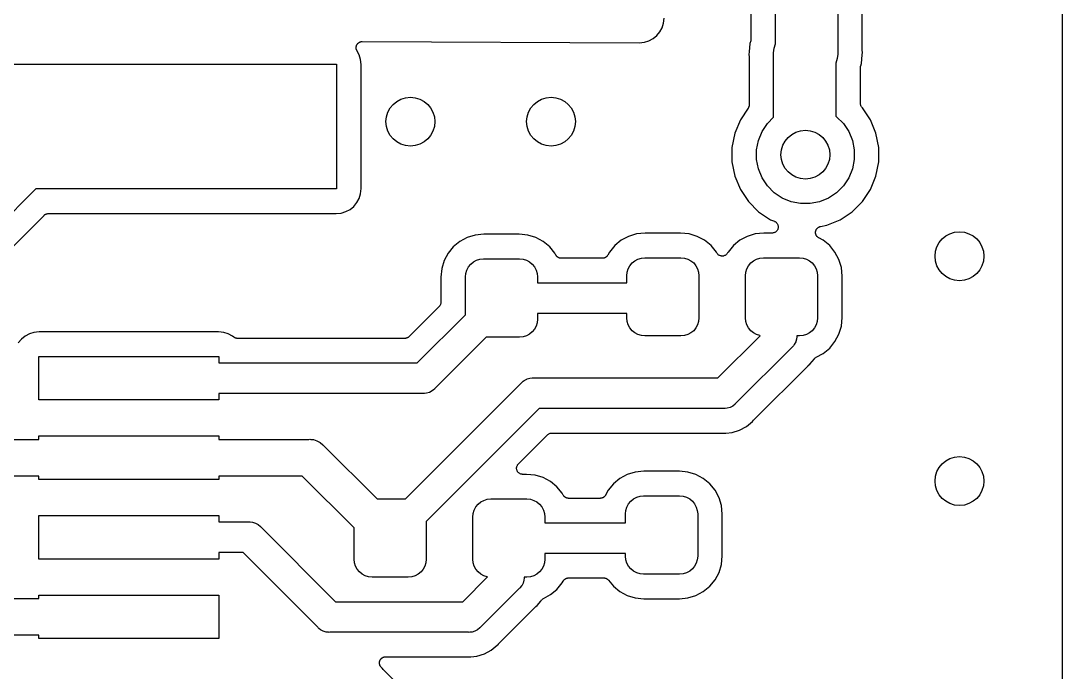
# Model space of a CAD drawing. Extents: x 5.16 to 6.06, y -3.88 to -2.24.
# Drawn here: x 5.72 to 6.0553, y -3.169 to -2.9594 of the extents above; entities that cross this region are included whole.
import ezdxf

# ---------------------------------------------------------------- set-up
doc = ezdxf.new("R2010")
doc.units = 0
doc.header["$MEASUREMENT"] = 0
doc.layers.add('BLACK', color=7, linetype='CONTINUOUS')

msp = doc.modelspace()

# ---------------------------------------------------------------- linework, layer by layer
at = {"layer": 'BLACK', "linetype": 'CONTINUOUS'}
for p, q in [((6.05525, -2.89575), (6.05525, -3.88087)), ((5.96293, -2.96677), (5.96293, -2.93851)), ((5.98301, -2.93851), (5.98301, -2.96912)), ((5.95506, -2.94554), (5.95506, -2.96531)), ((5.99088, -2.96864), (5.99088, -2.94554)), ((5.92648, -2.96164), (5.92694, -2.96017)), ((5.92694, -2.96017), (5.92711, -2.95853)), ((5.92477, -2.96418), (5.92575, -2.96299)), ((5.92575, -2.96299), (5.92648, -2.96164)), ((5.82819, -2.9671), (5.82824, -2.96702)), ((5.82824, -2.96702), (5.82829, -2.96694)), ((5.82829, -2.96694), (5.82835, -2.96686)), ((5.82835, -2.96686), (5.8284, -2.96678)), ((5.8284, -2.96678), (5.82847, -2.96672)), ((5.82847, -2.96672), (5.82853, -2.96664)), ((5.82853, -2.96664), (5.82861, -2.96658)), ((5.82861, -2.96658), (5.82868, -2.96651)), ((5.82868, -2.96651), (5.82876, -2.96646)), ((5.82876, -2.96646), (5.82883, -2.9664)), ((5.82883, -2.9664), (5.82892, -2.96636)), ((5.82892, -2.96636), (5.829, -2.9663)), ((5.829, -2.9663), (5.82909, -2.96627)), ((5.82909, -2.96627), (5.82917, -2.96622)), ((5.82917, -2.96622), (5.82926, -2.96619)), ((5.82926, -2.96619), (5.82935, -2.96616)), ((5.82935, -2.96616), (5.82945, -2.96614)), ((5.82945, -2.96614), (5.82954, -2.96611)), ((5.82954, -2.96611), (5.82964, -2.9661)), ((5.82964, -2.9661), (5.82973, -2.96608)), ((5.82973, -2.96608), (5.82983, -2.96608)), ((5.82983, -2.96608), (5.82992, -2.96608)), ((5.82992, -2.96608), (5.9191, -2.96646)), ((5.9191, -2.96646), (5.92073, -2.96631)), ((5.92073, -2.96631), (5.92221, -2.96587)), ((5.92221, -2.96587), (5.92357, -2.96515)), ((5.92357, -2.96515), (5.92477, -2.96418)), ((5.95472, -2.96669), (5.95446, -2.96942)), ((5.95497, -2.96588), (5.95472, -2.96669)), ((5.95499, -2.9658), (5.95497, -2.96588)), ((5.95501, -2.96572), (5.95499, -2.9658)), ((5.95502, -2.96561), (5.95501, -2.96572)), ((5.95505, -2.9655), (5.95502, -2.96561)), ((5.95506, -2.96534), (5.95505, -2.96542)), ((5.95505, -2.96542), (5.95505, -2.9655)), ((5.95506, -2.96531), (5.95506, -2.96534)), ((5.96248, -2.96824), (5.96293, -2.96677)), ((5.82794, -2.96802), (5.82796, -2.96793)), ((5.82795, -2.96812), (5.82794, -2.96802)), ((5.82795, -2.96821), (5.82795, -2.96812)), ((5.82797, -2.96831), (5.82795, -2.96821)), ((5.82796, -2.96783), (5.82798, -2.96774)), ((5.82796, -2.96793), (5.82796, -2.96783)), ((5.82798, -2.9684), (5.82797, -2.96831)), ((5.82798, -2.96774), (5.82799, -2.96764)), ((5.828, -2.9685), (5.82798, -2.9684)), ((5.82799, -2.96764), (5.82802, -2.96755)), ((5.82802, -2.96859), (5.828, -2.9685)), ((5.82802, -2.96755), (5.82804, -2.96745)), ((5.82806, -2.96868), (5.82802, -2.96859)), ((5.82804, -2.96745), (5.82807, -2.96737)), ((5.82808, -2.96877), (5.82806, -2.96868)), ((5.82807, -2.96737), (5.8281, -2.96727)), ((5.82813, -2.96886), (5.82808, -2.96877)), ((5.8281, -2.96727), (5.82815, -2.96719)), ((5.82816, -2.96895), (5.82813, -2.96886)), ((5.82815, -2.96719), (5.82819, -2.9671)), ((5.82818, -2.96897), (5.82816, -2.96895)), ((5.8289, -2.97033), (5.82818, -2.96897)), ((5.82935, -2.97181), (5.8289, -2.97033)), ((5.95446, -2.96942), (5.95438, -2.9702)), ((5.95438, -2.9702), (5.95446, -2.97099)), ((5.95446, -2.96942), (5.95446, -2.96942)), ((5.96229, -2.9702), (5.96234, -2.96971)), ((5.96234, -2.9707), (5.96229, -2.9702)), ((5.96234, -2.96971), (5.96248, -2.96824)), ((5.96234, -2.96971), (5.96234, -2.96971)), ((5.98301, -2.97011), (5.98286, -2.97158)), ((5.98301, -2.96912), (5.98306, -2.96961)), ((5.98306, -2.96961), (5.98301, -2.97011)), ((5.98301, -2.97011), (5.98301, -2.97011)), ((5.99062, -2.97313), (5.99089, -2.9704)), ((5.99089, -2.96872), (5.99088, -2.96864)), ((5.99089, -2.9688), (5.99089, -2.96872)), ((5.99089, -2.96883), (5.99089, -2.9688)), ((5.99097, -2.96961), (5.99089, -2.96883)), ((5.99089, -2.9704), (5.99097, -2.96961)), ((5.99089, -2.9704), (5.99089, -2.9704)), ((5.71647, -2.97335), (5.82159, -2.97335)), ((5.82159, -2.97335), (5.82159, -3.01351)), ((5.82951, -2.97345), (5.82935, -2.97181)), ((5.82951, -3.01342), (5.82951, -2.97345)), ((5.95446, -2.97099), (5.95446, -2.97102)), ((5.95446, -2.97102), (5.95446, -2.9711)), ((5.95446, -2.9711), (5.95446, -2.97118)), ((5.95446, -2.97118), (5.95446, -2.98648)), ((5.96234, -2.99045), (5.96234, -2.9707)), ((5.98286, -2.97158), (5.98242, -2.97305)), ((5.98242, -2.97305), (5.98242, -2.99012)), ((5.99038, -2.97394), (5.99062, -2.97313)), ((5.99029, -2.97448), (5.9903, -2.9744)), ((5.99029, -2.97451), (5.99029, -2.97448)), ((5.99029, -2.98598), (5.99029, -2.97451)), ((5.9903, -2.97432), (5.99032, -2.97421)), ((5.9903, -2.9744), (5.9903, -2.97432)), ((5.99032, -2.97421), (5.99033, -2.9741)), ((5.99033, -2.9741), (5.99036, -2.97402)), ((5.99036, -2.97402), (5.99038, -2.97394)), ((5.95437, -2.98706), (5.95431, -2.98723)), ((5.95442, -2.98689), (5.95437, -2.98706)), ((5.95443, -2.98686), (5.95442, -2.98687)), ((5.95442, -2.98687), (5.95442, -2.98689)), ((5.95444, -2.98668), (5.95443, -2.98686)), ((5.95446, -2.9865), (5.95444, -2.98668)), ((5.95446, -2.98648), (5.95446, -2.98648)), ((5.95446, -2.98648), (5.95446, -2.98648)), ((5.95446, -2.98648), (5.95446, -2.98648)), ((5.95446, -2.98648), (5.95446, -2.9865)), ((5.99031, -2.98616), (5.99029, -2.98598)), ((5.99033, -2.98634), (5.99031, -2.98616)), ((5.99033, -2.98635), (5.99033, -2.98634)), ((5.99033, -2.98637), (5.99033, -2.98635)), ((5.99038, -2.98654), (5.99033, -2.98637)), ((5.99043, -2.98671), (5.99038, -2.98654)), ((5.99044, -2.98672), (5.99043, -2.98671)), ((5.99044, -2.98673), (5.99044, -2.98672)), ((5.99053, -2.98689), (5.99044, -2.98673)), ((5.99061, -2.98705), (5.99053, -2.98689)), ((5.99062, -2.98706), (5.99061, -2.98705)), ((5.99062, -2.98707), (5.99062, -2.98706)), ((5.99074, -2.98722), (5.99062, -2.98707)), ((5.95413, -2.98757), (5.95164, -2.9913)), ((5.95422, -2.98741), (5.95413, -2.98757)), ((5.95431, -2.98725), (5.95422, -2.98741)), ((5.95431, -2.98723), (5.95431, -2.98724)), ((5.95431, -2.98724), (5.95431, -2.98725)), ((5.96034, -2.99245), (5.96234, -2.99045)), ((5.98242, -2.99012), (5.98261, -2.99026)), ((5.98261, -2.99026), (5.98481, -2.99245)), ((5.99085, -2.98736), (5.99074, -2.98722)), ((5.99086, -2.98737), (5.99085, -2.98736)), ((5.99087, -2.98737), (5.99086, -2.98737)), ((5.99086, -2.98737), (5.99086, -2.98737)), ((5.99086, -2.98737), (5.99086, -2.98737)), ((5.99092, -2.98743), (5.99087, -2.98737)), ((5.99351, -2.9913), (5.99092, -2.98743)), ((5.95164, -2.9913), (5.94986, -2.9956)), ((5.95862, -2.99503), (5.96034, -2.99245)), ((5.98481, -2.99245), (5.98653, -2.99503)), ((5.99529, -2.9956), (5.99351, -2.9913)), ((5.94986, -2.9956), (5.94895, -3.00016)), ((5.95743, -2.99789), (5.95862, -2.99503)), ((5.98653, -2.99503), (5.98772, -2.99789)), ((5.9962, -3.00016), (5.99529, -2.9956)), ((5.94895, -3.00016), (5.94895, -3.00481)), ((5.95683, -3.00094), (5.95743, -2.99789)), ((5.98772, -2.99789), (5.98832, -3.00094)), ((5.9962, -3.00481), (5.9962, -3.00016)), ((5.95683, -3.00404), (5.95683, -3.00094)), ((5.98832, -3.00094), (5.98832, -3.00404)), ((5.94895, -3.00481), (5.94986, -3.00938)), ((5.95743, -3.00708), (5.95683, -3.00404)), ((5.95862, -3.00995), (5.95743, -3.00708)), ((5.98772, -3.00708), (5.98653, -3.00995)), ((5.98832, -3.00404), (5.98772, -3.00708)), ((5.99529, -3.00938), (5.9962, -3.00481)), ((5.94986, -3.00938), (5.95164, -3.01368)), ((5.96034, -3.01253), (5.95862, -3.00995)), ((5.98653, -3.00995), (5.98481, -3.01253)), ((5.99351, -3.01368), (5.99529, -3.00938)), ((5.72482, -3.01351), (5.65995, -3.07839)), ((5.82159, -3.01351), (5.72482, -3.01351)), ((5.82935, -3.01506), (5.82951, -3.01342)), ((5.95164, -3.01368), (5.95423, -3.01755)), ((5.96254, -3.01472), (5.96034, -3.01253)), ((5.98481, -3.01253), (5.98261, -3.01472)), ((5.99092, -3.01755), (5.99351, -3.01368)), ((5.82817, -3.01791), (5.8289, -3.01654)), ((5.8289, -3.01654), (5.82935, -3.01506)), ((5.96512, -3.01644), (5.96254, -3.01472)), ((5.96798, -3.01763), (5.96512, -3.01644)), ((5.98003, -3.01644), (5.97717, -3.01763)), ((5.98261, -3.01472), (5.98003, -3.01644)), ((5.82462, -3.02082), (5.82599, -3.02009)), ((5.82599, -3.02009), (5.82719, -3.01911)), ((5.82719, -3.01911), (5.82817, -3.01791)), ((5.95423, -3.01755), (5.95752, -3.02084)), ((5.97102, -3.01824), (5.96798, -3.01763)), ((5.97413, -3.01824), (5.97102, -3.01824)), ((5.97717, -3.01763), (5.97413, -3.01824)), ((5.98763, -3.02084), (5.99092, -3.01755)), ((5.66661, -3.08286), (5.72746, -3.02201)), ((5.72746, -3.02201), (5.72747, -3.02201)), ((5.72747, -3.022), (5.72748, -3.02199)), ((5.72747, -3.02201), (5.72747, -3.022)), ((5.72747, -3.02201), (5.72747, -3.02201)), ((5.72748, -3.02199), (5.72762, -3.02188)), ((5.72762, -3.02188), (5.72776, -3.02176)), ((5.72776, -3.02176), (5.72777, -3.02176)), ((5.72777, -3.02176), (5.72778, -3.02175)), ((5.72778, -3.02175), (5.72794, -3.02167)), ((5.72794, -3.02167), (5.7281, -3.02158)), ((5.7281, -3.02158), (5.72811, -3.02158)), ((5.72811, -3.02158), (5.72812, -3.02157)), ((5.72812, -3.02157), (5.7283, -3.02152)), ((5.7283, -3.02152), (5.72847, -3.02147)), ((5.72847, -3.02147), (5.72848, -3.02147)), ((5.72848, -3.02147), (5.72849, -3.02147)), ((5.72849, -3.02147), (5.72867, -3.02145)), ((5.72867, -3.02145), (5.72885, -3.02143)), ((5.72885, -3.02143), (5.82149, -3.02143)), ((5.82149, -3.02143), (5.82313, -3.02127)), ((5.82313, -3.02127), (5.82462, -3.02082)), ((5.95752, -3.02084), (5.96139, -3.02342)), ((5.96139, -3.02342), (5.96261, -3.02393)), ((5.96261, -3.02393), (5.96263, -3.02394)), ((5.96263, -3.02394), (5.96263, -3.02394)), ((5.96263, -3.02394), (5.96263, -3.02394)), ((5.96263, -3.02394), (5.96264, -3.02394)), ((5.96264, -3.02394), (5.9628, -3.02403)), ((5.9628, -3.02403), (5.96297, -3.02412)), ((5.97947, -3.0252), (5.98376, -3.02342)), ((5.98376, -3.02342), (5.98763, -3.02084)), ((5.96294, -3.02739), (5.96276, -3.02748)), ((5.96295, -3.02739), (5.96294, -3.02739)), ((5.9631, -3.02726), (5.96295, -3.02739)), ((5.96295, -3.02739), (5.96295, -3.02739)), ((5.96297, -3.02412), (5.96297, -3.02412)), ((5.96297, -3.02412), (5.96297, -3.02413)), ((5.96297, -3.02413), (5.96312, -3.02425)), ((5.96324, -3.02715), (5.9631, -3.02726)), ((5.96312, -3.02425), (5.96326, -3.02437)), ((5.96338, -3.02698), (5.96324, -3.02714)), ((5.96324, -3.02714), (5.96324, -3.02715)), ((5.96324, -3.02715), (5.96324, -3.02715)), ((5.96326, -3.02437), (5.96326, -3.02437)), ((5.96326, -3.02437), (5.96327, -3.02437)), ((5.96327, -3.02437), (5.96339, -3.02452)), ((5.96349, -3.02685), (5.96338, -3.02698)), ((5.96339, -3.02452), (5.9635, -3.02467)), ((5.96358, -3.02668), (5.96349, -3.02685)), ((5.96349, -3.02685), (5.96349, -3.02685)), ((5.96349, -3.02685), (5.96349, -3.02685)), ((5.9635, -3.02467), (5.96351, -3.02467)), ((5.96351, -3.02467), (5.96351, -3.02467)), ((5.96351, -3.02467), (5.96359, -3.02483)), ((5.96367, -3.02651), (5.96358, -3.02668)), ((5.96359, -3.02483), (5.96368, -3.02501)), ((5.96373, -3.02633), (5.96367, -3.02651)), ((5.96367, -3.02651), (5.96367, -3.02651)), ((5.96367, -3.02651), (5.96367, -3.02651)), ((5.96368, -3.02501), (5.96368, -3.02501)), ((5.96368, -3.02501), (5.96368, -3.02501)), ((5.96368, -3.02501), (5.96374, -3.0252)), ((5.96378, -3.02615), (5.96373, -3.02633)), ((5.96374, -3.0252), (5.96379, -3.02538)), ((5.96379, -3.02615), (5.96378, -3.02615)), ((5.96379, -3.02538), (5.96379, -3.02538)), ((5.96379, -3.02538), (5.96379, -3.02538)), ((5.96379, -3.02538), (5.96381, -3.02557)), ((5.96381, -3.02594), (5.96379, -3.02614)), ((5.96379, -3.02614), (5.96379, -3.02615)), ((5.96381, -3.02557), (5.96383, -3.02576)), ((5.96383, -3.02576), (5.96381, -3.02594)), ((5.96383, -3.02576), (5.96383, -3.02576)), ((5.96383, -3.02576), (5.96383, -3.02576)), ((5.97586, -3.02743), (5.97587, -3.02733)), ((5.97587, -3.02733), (5.97588, -3.02723)), ((5.97588, -3.02723), (5.97589, -3.02714)), ((5.97589, -3.02714), (5.97592, -3.02705)), ((5.97592, -3.02705), (5.97594, -3.02695)), ((5.97594, -3.02695), (5.97598, -3.02686)), ((5.97598, -3.02686), (5.97601, -3.02677)), ((5.97601, -3.02677), (5.97605, -3.02669)), ((5.97605, -3.02669), (5.97609, -3.0266)), ((5.97609, -3.0266), (5.97615, -3.02652)), ((5.97615, -3.02652), (5.97619, -3.02644)), ((5.97619, -3.02644), (5.97625, -3.02636)), ((5.97625, -3.02636), (5.97631, -3.02628)), ((5.97631, -3.02628), (5.97638, -3.02621)), ((5.97638, -3.02621), (5.97643, -3.02614)), ((5.97643, -3.02614), (5.97651, -3.02608)), ((5.97651, -3.02608), (5.97658, -3.02601)), ((5.97658, -3.02601), (5.97666, -3.02596)), ((5.97666, -3.02596), (5.97673, -3.0259)), ((5.97673, -3.0259), (5.97682, -3.02585)), ((5.97682, -3.02585), (5.9769, -3.0258)), ((5.9769, -3.0258), (5.97699, -3.02576)), ((5.97699, -3.02576), (5.97707, -3.02572)), ((5.97707, -3.02572), (5.97717, -3.02569)), ((5.97717, -3.02569), (5.97726, -3.02565)), ((5.97726, -3.02565), (5.97735, -3.02563)), ((5.97735, -3.02563), (5.97744, -3.02561)), ((5.97744, -3.02561), (5.97947, -3.0252)), ((5.86131, -3.03043), (5.85923, -3.03214)), ((5.86368, -3.02916), (5.86131, -3.03043)), ((5.86626, -3.02838), (5.86368, -3.02916)), ((5.86903, -3.02811), (5.86626, -3.02838)), ((5.88045, -3.02811), (5.86903, -3.02811)), ((5.88322, -3.02838), (5.88045, -3.02811)), ((5.8858, -3.02916), (5.88322, -3.02838)), ((5.88817, -3.03043), (5.8858, -3.02916)), ((5.89025, -3.03214), (5.88817, -3.03043)), ((5.91328, -3.03004), (5.9112, -3.03174)), ((5.91565, -3.02877), (5.91328, -3.03004)), ((5.91823, -3.02799), (5.91565, -3.02877)), ((5.921, -3.02772), (5.91823, -3.02799)), ((5.93242, -3.02772), (5.921, -3.02772)), ((5.93519, -3.02799), (5.93242, -3.02772)), ((5.93777, -3.02877), (5.93519, -3.02799)), ((5.94014, -3.03004), (5.93777, -3.02877)), ((5.94222, -3.03174), (5.94014, -3.03004)), ((5.95147, -3.03004), (5.94939, -3.03174)), ((5.95384, -3.02877), (5.95147, -3.03004)), ((5.95641, -3.02799), (5.95384, -3.02877)), ((5.95919, -3.02772), (5.95641, -3.02799)), ((5.96186, -3.02772), (5.95919, -3.02772)), ((5.96204, -3.0277), (5.96186, -3.02772)), ((5.96224, -3.02768), (5.96204, -3.0277)), ((5.96241, -3.02763), (5.96224, -3.02768)), ((5.96224, -3.02768), (5.96224, -3.02768)), ((5.96224, -3.02768), (5.96224, -3.02768)), ((5.9626, -3.02757), (5.96241, -3.02763)), ((5.96261, -3.02757), (5.9626, -3.02757)), ((5.96276, -3.02748), (5.96261, -3.02757)), ((5.96261, -3.02757), (5.96261, -3.02757)), ((5.97585, -3.02752), (5.97586, -3.02743)), ((5.97586, -3.02762), (5.97585, -3.02752)), ((5.97586, -3.02771), (5.97586, -3.02762)), ((5.97588, -3.02781), (5.97586, -3.02771)), ((5.97589, -3.02791), (5.97588, -3.02781)), ((5.97592, -3.028), (5.97589, -3.02791)), ((5.97593, -3.02809), (5.97592, -3.028)), ((5.97597, -3.02818), (5.97593, -3.02809)), ((5.976, -3.02828), (5.97597, -3.02818)), ((5.97604, -3.02836), (5.976, -3.02828)), ((5.97608, -3.02844), (5.97604, -3.02836)), ((5.97613, -3.02853), (5.97608, -3.02844)), ((5.97618, -3.02862), (5.97613, -3.02853)), ((5.97624, -3.02869), (5.97618, -3.02862)), ((5.97629, -3.02877), (5.97624, -3.02869)), ((5.97636, -3.02884), (5.97629, -3.02877)), ((5.97642, -3.02891), (5.97636, -3.02884)), ((5.97649, -3.02897), (5.97642, -3.02891)), ((5.97655, -3.02904), (5.97649, -3.02897)), ((5.97664, -3.0291), (5.97655, -3.02904)), ((5.97671, -3.02916), (5.97664, -3.0291)), ((5.97679, -3.02921), (5.97671, -3.02916)), ((5.97687, -3.02926), (5.97679, -3.02921)), ((5.97689, -3.02927), (5.97687, -3.02926)), ((5.97833, -3.03004), (5.97689, -3.02927)), ((5.98041, -3.03174), (5.97833, -3.03004)), ((5.85923, -3.03214), (5.85753, -3.03422)), ((5.89195, -3.03422), (5.89025, -3.03214)), ((5.90949, -3.03382), (5.90898, -3.03479)), ((5.9112, -3.03174), (5.90949, -3.03382)), ((5.94392, -3.03382), (5.94222, -3.03174)), ((5.94407, -3.03409), (5.94392, -3.03382)), ((5.94417, -3.03424), (5.94407, -3.03409)), ((5.94754, -3.03409), (5.94753, -3.03412)), ((5.94768, -3.03382), (5.94754, -3.03409)), ((5.94939, -3.03174), (5.94768, -3.03382)), ((5.98211, -3.03382), (5.98041, -3.03174)), ((5.98338, -3.03619), (5.98211, -3.03382)), ((5.85626, -3.03659), (5.85548, -3.03916)), ((5.85753, -3.03422), (5.85626, -3.03659)), ((5.86483, -3.03773), (5.86571, -3.03701)), ((5.86571, -3.03701), (5.86671, -3.03647)), ((5.86671, -3.03647), (5.8678, -3.03614)), ((5.8678, -3.03614), (5.86893, -3.03603)), ((5.86893, -3.03603), (5.88055, -3.03603)), ((5.88055, -3.03603), (5.88168, -3.03614)), ((5.88168, -3.03614), (5.88277, -3.03647)), ((5.88277, -3.03647), (5.88377, -3.03701)), ((5.88377, -3.03701), (5.88465, -3.03773)), ((5.89226, -3.03479), (5.89195, -3.03422)), ((5.89231, -3.03487), (5.89226, -3.03479)), ((5.89235, -3.03494), (5.89231, -3.03487)), ((5.89242, -3.03503), (5.89235, -3.03494)), ((5.89248, -3.03511), (5.89242, -3.03503)), ((5.89254, -3.03518), (5.89248, -3.03511)), ((5.89259, -3.03524), (5.89254, -3.03518)), ((5.89267, -3.03531), (5.89259, -3.03524)), ((5.89275, -3.03539), (5.89267, -3.03531)), ((5.89282, -3.03543), (5.89275, -3.03539)), ((5.89289, -3.03549), (5.89282, -3.03543)), ((5.89298, -3.03554), (5.89289, -3.03549)), ((5.89307, -3.0356), (5.89298, -3.03554)), ((5.89315, -3.03563), (5.89307, -3.0356)), ((5.89322, -3.03568), (5.89315, -3.03563)), ((5.89332, -3.03571), (5.89322, -3.03568)), ((5.89342, -3.03575), (5.89332, -3.03571)), ((5.89351, -3.03577), (5.89342, -3.03575)), ((5.89359, -3.03579), (5.89351, -3.03577)), ((5.89369, -3.0358), (5.89359, -3.03579)), ((5.8938, -3.03582), (5.89369, -3.0358)), ((5.89389, -3.03582), (5.8938, -3.03582)), ((5.89397, -3.03583), (5.89389, -3.03582)), ((5.894, -3.03583), (5.89397, -3.03583)), ((5.90724, -3.03583), (5.894, -3.03583)), ((5.90733, -3.03583), (5.90724, -3.03583)), ((5.90741, -3.03583), (5.90733, -3.03583)), ((5.90752, -3.03581), (5.90741, -3.03583)), ((5.90762, -3.0358), (5.90752, -3.03581)), ((5.90771, -3.03577), (5.90762, -3.0358)), ((5.90779, -3.03576), (5.90771, -3.03577)), ((5.90789, -3.03572), (5.90779, -3.03576)), ((5.90799, -3.03569), (5.90789, -3.03572)), ((5.90807, -3.03565), (5.90799, -3.03569)), ((5.90815, -3.03561), (5.90807, -3.03565)), ((5.90824, -3.03556), (5.90815, -3.03561)), ((5.90833, -3.03551), (5.90824, -3.03556)), ((5.9084, -3.03545), (5.90833, -3.03551)), ((5.90847, -3.0354), (5.9084, -3.03545)), ((5.90854, -3.03533), (5.90847, -3.0354)), ((5.90863, -3.03526), (5.90854, -3.03533)), ((5.90868, -3.0352), (5.90863, -3.03526)), ((5.90874, -3.03513), (5.90868, -3.0352)), ((5.9088, -3.03505), (5.90874, -3.03513)), ((5.90887, -3.03497), (5.9088, -3.03505)), ((5.90891, -3.03489), (5.90887, -3.03497)), ((5.90896, -3.03482), (5.90891, -3.03489)), ((5.90898, -3.03479), (5.90896, -3.03482)), ((5.91607, -3.03822), (5.9168, -3.03734)), ((5.9168, -3.03734), (5.91768, -3.03662)), ((5.91768, -3.03662), (5.91868, -3.03608)), ((5.91868, -3.03608), (5.91977, -3.03575)), ((5.91977, -3.03575), (5.9209, -3.03564)), ((5.9209, -3.03564), (5.93252, -3.03564)), ((5.93252, -3.03564), (5.93365, -3.03575)), ((5.93365, -3.03575), (5.93474, -3.03608)), ((5.93474, -3.03608), (5.93574, -3.03662)), ((5.93574, -3.03662), (5.93662, -3.03734)), ((5.93662, -3.03734), (5.93734, -3.03822)), ((5.94428, -3.03441), (5.94417, -3.03424)), ((5.94441, -3.03455), (5.94428, -3.03441)), ((5.94428, -3.03441), (5.94428, -3.03441)), ((5.94428, -3.03441), (5.94428, -3.03441)), ((5.94455, -3.03468), (5.94441, -3.03455)), ((5.9447, -3.03479), (5.94455, -3.03468)), ((5.94455, -3.03468), (5.94455, -3.03468)), ((5.94455, -3.03468), (5.94455, -3.03468)), ((5.94486, -3.03489), (5.9447, -3.03479)), ((5.94487, -3.0349), (5.94486, -3.03489)), ((5.94505, -3.03497), (5.94487, -3.0349)), ((5.94487, -3.0349), (5.94487, -3.0349)), ((5.94522, -3.03504), (5.94505, -3.03497)), ((5.94523, -3.03505), (5.94522, -3.03504)), ((5.94522, -3.03504), (5.94522, -3.03504)), ((5.94541, -3.03508), (5.94523, -3.03505)), ((5.94559, -3.03512), (5.94541, -3.03508)), ((5.9456, -3.03512), (5.94559, -3.03512)), ((5.94579, -3.03512), (5.9456, -3.03512)), ((5.9456, -3.03512), (5.9456, -3.03512)), ((5.94598, -3.03513), (5.94579, -3.03512)), ((5.94599, -3.03512), (5.94598, -3.03512)), ((5.94598, -3.03512), (5.94598, -3.03513)), ((5.94617, -3.03509), (5.94599, -3.03512)), ((5.94636, -3.03505), (5.94617, -3.03509)), ((5.94654, -3.03498), (5.94636, -3.03505)), ((5.94636, -3.03505), (5.94636, -3.03505)), ((5.94636, -3.03505), (5.94636, -3.03505)), ((5.94671, -3.03491), (5.94654, -3.03498)), ((5.94672, -3.03491), (5.94671, -3.03491)), ((5.94687, -3.03481), (5.94672, -3.03491)), ((5.94672, -3.03491), (5.94672, -3.03491)), ((5.94703, -3.0347), (5.94687, -3.03481)), ((5.94704, -3.0347), (5.94703, -3.0347)), ((5.94717, -3.03456), (5.94704, -3.0347)), ((5.94704, -3.0347), (5.94704, -3.0347)), ((5.94731, -3.03443), (5.94717, -3.03456)), ((5.94742, -3.03427), (5.94731, -3.03443)), ((5.94731, -3.03443), (5.94731, -3.03443)), ((5.94731, -3.03443), (5.94731, -3.03443)), ((5.94753, -3.03412), (5.94742, -3.03427)), ((5.95426, -3.03822), (5.95498, -3.03734)), ((5.95498, -3.03734), (5.95586, -3.03662)), ((5.95586, -3.03662), (5.95687, -3.03608)), ((5.95687, -3.03608), (5.95796, -3.03575)), ((5.95796, -3.03575), (5.95909, -3.03564)), ((5.95909, -3.03564), (5.97071, -3.03564)), ((5.97071, -3.03564), (5.97184, -3.03575)), ((5.97184, -3.03575), (5.97293, -3.03608)), ((5.97293, -3.03608), (5.97393, -3.03662)), ((5.97393, -3.03662), (5.97481, -3.03734)), ((5.97481, -3.03734), (5.97553, -3.03822)), ((5.98416, -3.03877), (5.98338, -3.03619)), ((5.85548, -3.03916), (5.8552, -3.04194)), ((5.86313, -3.04184), (5.86324, -3.04071)), ((5.86324, -3.04071), (5.86357, -3.03962)), ((5.86357, -3.03962), (5.86411, -3.03861)), ((5.86411, -3.03861), (5.86483, -3.03773)), ((5.88465, -3.03773), (5.88538, -3.03861)), ((5.88538, -3.03861), (5.88591, -3.03962)), ((5.88591, -3.03962), (5.88624, -3.04071)), ((5.88624, -3.04071), (5.88635, -3.04184)), ((5.91509, -3.04144), (5.91521, -3.04031)), ((5.91521, -3.04031), (5.91554, -3.03922)), ((5.91554, -3.03922), (5.91607, -3.03822)), ((5.93734, -3.03822), (5.93788, -3.03922)), ((5.93788, -3.03922), (5.93821, -3.04031)), ((5.93821, -3.04031), (5.93832, -3.04144)), ((5.95328, -3.04144), (5.9534, -3.04031)), ((5.9534, -3.04031), (5.95373, -3.03922)), ((5.95373, -3.03922), (5.95426, -3.03822)), ((5.97553, -3.03822), (5.97607, -3.03922)), ((5.97607, -3.03922), (5.9764, -3.04031)), ((5.9764, -3.04031), (5.97651, -3.04144)), ((5.98443, -3.04154), (5.98416, -3.03877)), ((5.8552, -3.04194), (5.8552, -3.04997)), ((5.86313, -3.054), (5.86313, -3.04184)), ((5.88635, -3.04184), (5.88635, -3.04371)), ((5.88635, -3.04371), (5.91509, -3.04371)), ((5.91509, -3.04371), (5.91509, -3.04144)), ((5.93832, -3.04144), (5.93832, -3.05503)), ((5.95328, -3.05503), (5.95328, -3.04144)), ((5.97651, -3.04144), (5.97651, -3.05503)), ((5.98443, -3.05493), (5.98443, -3.04154)), ((5.85505, -3.05075), (5.85496, -3.05091)), ((5.85511, -3.05056), (5.85505, -3.05073)), ((5.85505, -3.05073), (5.85505, -3.05074)), ((5.85505, -3.05074), (5.85505, -3.05075)), ((5.85516, -3.05038), (5.85511, -3.05056)), ((5.85517, -3.05036), (5.85516, -3.05037)), ((5.85516, -3.05037), (5.85516, -3.05038)), ((5.85518, -3.05018), (5.85517, -3.05036)), ((5.8552, -3.05), (5.85518, -3.05018)), ((5.8552, -3.04997), (5.8552, -3.04998)), ((5.8552, -3.04998), (5.8552, -3.04998)), ((5.8552, -3.04998), (5.8552, -3.04998)), ((5.8552, -3.04998), (5.8552, -3.05)), ((5.85463, -3.05136), (5.84495, -3.06105)), ((5.84763, -3.0695), (5.86313, -3.054)), ((5.85474, -3.05122), (5.85463, -3.05136)), ((5.85486, -3.05109), (5.85474, -3.05122)), ((5.85487, -3.05108), (5.85486, -3.05109)), ((5.85496, -3.05091), (5.85487, -3.05107)), ((5.85487, -3.05107), (5.85487, -3.05108)), ((5.91509, -3.05355), (5.88635, -3.05355)), ((5.88635, -3.05355), (5.88635, -3.05542)), ((5.91509, -3.05503), (5.91509, -3.05355)), ((5.88624, -3.05655), (5.88591, -3.05764)), ((5.88635, -3.05542), (5.88624, -3.05655)), ((5.91521, -3.05616), (5.91509, -3.05503)), ((5.91554, -3.05725), (5.91521, -3.05616)), ((5.91607, -3.05825), (5.91554, -3.05725)), ((5.93788, -3.05725), (5.93734, -3.05825)), ((5.93821, -3.05616), (5.93788, -3.05725)), ((5.93832, -3.05503), (5.93821, -3.05616)), ((5.9534, -3.05616), (5.95328, -3.05503)), ((5.95373, -3.05725), (5.9534, -3.05616)), ((5.95426, -3.05825), (5.95373, -3.05725)), ((5.97607, -3.05725), (5.97553, -3.05825)), ((5.9764, -3.05616), (5.97607, -3.05725)), ((5.97651, -3.05503), (5.9764, -3.05616)), ((5.98416, -3.0577), (5.98443, -3.05493)), ((5.72136, -3.06084), (5.72016, -3.06182)), ((5.72273, -3.06011), (5.72136, -3.06084)), ((5.72421, -3.05966), (5.72273, -3.06011)), ((5.72585, -3.0595), (5.72421, -3.05966)), ((5.78366, -3.0595), (5.72585, -3.0595)), ((5.7853, -3.05966), (5.78366, -3.0595)), ((5.78678, -3.06011), (5.7853, -3.05966)), ((5.78815, -3.06084), (5.78678, -3.06011)), ((5.78856, -3.06118), (5.78815, -3.06084)), ((5.88277, -3.06079), (5.88168, -3.06112)), ((5.88377, -3.06025), (5.88277, -3.06079)), ((5.88465, -3.05953), (5.88377, -3.06025)), ((5.88538, -3.05865), (5.88465, -3.05953)), ((5.88591, -3.05764), (5.88538, -3.05865)), ((5.9168, -3.05913), (5.91607, -3.05825)), ((5.91768, -3.05986), (5.9168, -3.05913)), ((5.91868, -3.06039), (5.91768, -3.05986)), ((5.91977, -3.06072), (5.91868, -3.06039)), ((5.9209, -3.06083), (5.91977, -3.06072)), ((5.93252, -3.06083), (5.9209, -3.06083)), ((5.93365, -3.06072), (5.93252, -3.06083)), ((5.93474, -3.06039), (5.93365, -3.06072)), ((5.93574, -3.05986), (5.93474, -3.06039)), ((5.93662, -3.05913), (5.93574, -3.05986)), ((5.93734, -3.05825), (5.93662, -3.05913)), ((5.94443, -3.07434), (5.95804, -3.06073)), ((5.95498, -3.05913), (5.95426, -3.05825)), ((5.95586, -3.05986), (5.95498, -3.05913)), ((5.95687, -3.06039), (5.95586, -3.05986)), ((5.95796, -3.06072), (5.95687, -3.06039)), ((5.95804, -3.06073), (5.95796, -3.06072)), ((5.96984, -3.06083), (5.96982, -3.06108)), ((5.97071, -3.06083), (5.96984, -3.06083)), ((5.97184, -3.06072), (5.97071, -3.06083)), ((5.97293, -3.06039), (5.97184, -3.06072)), ((5.97393, -3.05986), (5.97293, -3.06039)), ((5.97481, -3.05913), (5.97393, -3.05986)), ((5.97553, -3.05825), (5.97481, -3.05913)), ((5.98211, -3.06265), (5.98338, -3.06028)), ((5.98338, -3.06028), (5.98416, -3.0577)), ((5.72016, -3.06182), (5.71918, -3.06302)), ((5.78863, -3.06122), (5.78856, -3.06118)), ((5.7887, -3.06128), (5.78863, -3.06122)), ((5.78879, -3.06133), (5.7887, -3.06128)), ((5.78888, -3.06139), (5.78879, -3.06133)), ((5.78896, -3.06142), (5.78888, -3.06139)), ((5.78904, -3.06146), (5.78896, -3.06142)), ((5.78914, -3.0615), (5.78904, -3.06146)), ((5.78924, -3.06154), (5.78914, -3.0615)), ((5.78932, -3.06155), (5.78924, -3.06154)), ((5.7894, -3.06158), (5.78932, -3.06155)), ((5.78951, -3.06159), (5.7894, -3.06158)), ((5.78961, -3.06161), (5.78951, -3.06159)), ((5.7897, -3.06161), (5.78961, -3.06161)), ((5.78978, -3.06162), (5.7897, -3.06161)), ((5.78981, -3.06162), (5.78978, -3.06162)), ((5.84356, -3.06162), (5.78981, -3.06162)), ((5.84374, -3.0616), (5.84356, -3.06162)), ((5.84392, -3.06159), (5.84374, -3.0616)), ((5.84393, -3.06159), (5.84392, -3.06159)), ((5.84394, -3.06158), (5.84393, -3.06159)), ((5.84411, -3.06153), (5.84394, -3.06158)), ((5.84429, -3.06148), (5.84411, -3.06153)), ((5.8443, -3.06148), (5.84429, -3.06148)), ((5.84431, -3.06147), (5.8443, -3.06148)), ((5.84447, -3.06139), (5.84431, -3.06147)), ((5.84463, -3.0613), (5.84447, -3.06139)), ((5.84464, -3.0613), (5.84463, -3.0613)), ((5.84465, -3.06129), (5.84464, -3.0613)), ((5.84479, -3.06118), (5.84465, -3.06129)), ((5.84493, -3.06106), (5.84479, -3.06118)), ((5.84494, -3.06105), (5.84493, -3.06106)), ((5.84495, -3.06105), (5.84494, -3.06105)), ((5.84494, -3.06105), (5.84494, -3.06105)), ((5.84494, -3.06105), (5.84494, -3.06105)), ((5.86982, -3.06123), (5.85332, -3.07773)), ((5.88055, -3.06123), (5.86982, -3.06123)), ((5.88168, -3.06112), (5.88055, -3.06123)), ((5.96871, -3.06395), (5.96839, -3.06433)), ((5.96901, -3.06358), (5.96871, -3.06395)), ((5.96947, -3.06273), (5.96901, -3.06358)), ((5.9695, -3.06261), (5.96947, -3.06273)), ((5.96975, -3.0618), (5.9695, -3.06261)), ((5.96982, -3.06108), (5.96975, -3.0618)), ((5.96982, -3.06108), (5.96982, -3.06108)), ((5.98041, -3.06473), (5.98211, -3.06265)), ((5.72576, -3.08142), (5.72576, -3.06742)), ((5.72576, -3.06742), (5.78376, -3.06742)), ((5.78376, -3.06742), (5.78376, -3.0695)), ((5.96821, -3.06449), (5.95012, -3.08257)), ((5.96839, -3.06433), (5.96821, -3.06449)), ((5.97605, -3.06765), (5.97833, -3.06643)), ((5.97833, -3.06643), (5.98041, -3.06473)), ((5.78376, -3.0695), (5.84763, -3.0695)), ((5.95603, -3.08779), (5.97343, -3.0704)), ((5.97343, -3.0704), (5.97345, -3.07038)), ((5.97345, -3.07038), (5.97352, -3.07032)), ((5.97352, -3.07032), (5.97358, -3.07027)), ((5.97358, -3.07027), (5.97399, -3.06993)), ((5.97399, -3.06993), (5.97546, -3.06814)), ((5.97546, -3.06814), (5.97547, -3.06812)), ((5.97546, -3.06814), (5.97546, -3.06814)), ((5.97546, -3.06814), (5.97546, -3.06814)), ((5.97546, -3.06814), (5.97546, -3.06814)), ((5.97547, -3.06812), (5.9756, -3.06799)), ((5.9756, -3.06799), (5.97573, -3.06787)), ((5.97573, -3.06787), (5.97574, -3.06786)), ((5.97574, -3.06786), (5.97575, -3.06785)), ((5.97575, -3.06785), (5.9759, -3.06775)), ((5.9759, -3.06775), (5.97605, -3.06765)), ((5.88457, -3.07434), (5.88481, -3.07431)), ((5.88481, -3.07431), (5.88505, -3.07434)), ((5.84383, -3.11328), (5.88116, -3.07595)), ((5.88116, -3.07595), (5.88131, -3.07576)), ((5.88131, -3.07576), (5.88175, -3.07541)), ((5.88175, -3.07541), (5.88206, -3.07515)), ((5.88206, -3.07515), (5.88292, -3.07469)), ((5.88292, -3.07469), (5.88301, -3.07466)), ((5.88301, -3.07466), (5.88385, -3.07441)), ((5.88385, -3.07441), (5.88457, -3.07434)), ((5.88457, -3.07434), (5.88457, -3.07434)), ((5.88505, -3.07434), (5.94443, -3.07434)), ((5.84943, -3.07934), (5.78376, -3.07934)), ((5.78376, -3.07934), (5.78376, -3.08142)), ((5.84967, -3.07936), (5.84943, -3.07934)), ((5.84991, -3.07934), (5.84967, -3.07936)), ((5.85064, -3.07927), (5.84991, -3.07934)), ((5.84991, -3.07934), (5.84991, -3.07934)), ((5.85156, -3.07899), (5.85064, -3.07927)), ((5.85242, -3.07853), (5.85156, -3.07899)), ((5.85317, -3.07791), (5.85242, -3.07853)), ((5.85332, -3.07773), (5.85317, -3.07791)), ((5.78376, -3.08142), (5.72576, -3.08142)), ((5.88685, -3.08418), (5.85053, -3.1205)), ((5.94623, -3.08418), (5.88685, -3.08418)), ((5.94647, -3.0842), (5.94623, -3.08418)), ((5.94671, -3.08418), (5.94647, -3.0842)), ((5.94744, -3.08411), (5.94671, -3.08418)), ((5.94671, -3.08418), (5.94671, -3.08418)), ((5.94837, -3.08383), (5.94744, -3.08411)), ((5.94922, -3.08337), (5.94837, -3.08383)), ((5.94997, -3.08276), (5.94922, -3.08337)), ((5.95012, -3.08257), (5.94997, -3.08276)), ((5.95139, -3.09114), (5.95362, -3.08995)), ((5.95362, -3.08995), (5.95556, -3.08835)), ((5.95556, -3.08835), (5.9559, -3.08794)), ((5.9559, -3.08794), (5.95592, -3.08792)), ((5.95592, -3.08792), (5.95598, -3.08786)), ((5.95598, -3.08786), (5.95603, -3.08779)), ((5.59945, -3.0941), (5.72576, -3.0941)), ((5.72576, -3.09301), (5.78376, -3.09301)), ((5.72576, -3.0941), (5.72576, -3.09301)), ((5.78376, -3.09301), (5.78376, -3.0941)), ((5.78376, -3.0941), (5.81276, -3.0941)), ((5.81276, -3.0941), (5.81305, -3.09407)), ((5.81305, -3.09407), (5.81334, -3.0941)), ((5.81334, -3.0941), (5.81334, -3.0941)), ((5.81334, -3.0941), (5.81421, -3.09419)), ((5.81421, -3.09419), (5.81532, -3.09453)), ((5.88018, -3.10199), (5.88953, -3.09263)), ((5.88953, -3.09263), (5.88954, -3.09263)), ((5.88954, -3.09263), (5.88955, -3.09261)), ((5.88954, -3.09263), (5.88954, -3.09263)), ((5.88954, -3.09263), (5.88954, -3.09263)), ((5.88955, -3.09261), (5.88969, -3.0925)), ((5.88969, -3.0925), (5.88984, -3.09238)), ((5.88984, -3.09238), (5.88985, -3.09238)), ((5.88985, -3.09237), (5.89001, -3.09229)), ((5.88985, -3.09238), (5.88985, -3.09237)), ((5.89001, -3.09229), (5.89018, -3.0922)), ((5.89018, -3.0922), (5.89019, -3.0922)), ((5.89019, -3.0922), (5.89037, -3.09215)), ((5.89019, -3.0922), (5.89019, -3.0922)), ((5.89037, -3.09215), (5.89054, -3.09209)), ((5.89054, -3.09209), (5.89055, -3.09209)), ((5.89055, -3.09209), (5.89056, -3.09209)), ((5.89056, -3.09209), (5.89074, -3.09207)), ((5.89074, -3.09207), (5.89093, -3.09206)), ((5.89093, -3.09206), (5.94575, -3.09206)), ((5.94575, -3.09206), (5.94578, -3.09206)), ((5.94578, -3.09206), (5.94586, -3.09206)), ((5.94586, -3.09206), (5.94594, -3.09206)), ((5.94594, -3.09206), (5.94647, -3.09212)), ((5.94647, -3.09212), (5.947, -3.09206)), ((5.947, -3.09206), (5.94701, -3.09206)), ((5.94701, -3.09206), (5.94898, -3.09187)), ((5.94898, -3.09187), (5.95139, -3.09114)), ((5.81532, -3.09453), (5.81634, -3.09507)), ((5.81634, -3.09507), (5.81724, -3.09581)), ((5.81724, -3.09581), (5.81743, -3.09604)), ((5.81743, -3.09604), (5.83467, -3.11328)), ((5.8796, -3.10337), (5.87961, -3.10319)), ((5.8796, -3.10338), (5.8796, -3.10337)), ((5.87961, -3.10356), (5.8796, -3.10338)), ((5.8796, -3.10338), (5.8796, -3.10338)), ((5.87961, -3.10319), (5.87963, -3.103)), ((5.87963, -3.10375), (5.87961, -3.10356)), ((5.87963, -3.103), (5.87963, -3.10299)), ((5.87963, -3.10299), (5.87964, -3.10299)), ((5.87963, -3.10376), (5.87963, -3.10375)), ((5.87969, -3.10394), (5.87963, -3.10376)), ((5.87963, -3.10376), (5.87963, -3.10376)), ((5.87964, -3.10299), (5.87969, -3.10281)), ((5.87969, -3.10281), (5.87975, -3.10263)), ((5.87974, -3.10412), (5.87969, -3.10394)), ((5.87974, -3.10413), (5.87974, -3.10412)), ((5.87983, -3.1043), (5.87974, -3.10413)), ((5.87974, -3.10413), (5.87974, -3.10413)), ((5.87975, -3.10262), (5.87984, -3.10246)), ((5.87975, -3.10263), (5.87975, -3.10262)), ((5.87975, -3.10263), (5.87975, -3.10263)), ((5.87992, -3.10446), (5.87983, -3.1043)), ((5.87984, -3.10246), (5.87993, -3.10229)), ((5.87992, -3.10447), (5.87992, -3.10446)), ((5.88004, -3.10462), (5.87992, -3.10447)), ((5.87992, -3.10447), (5.87992, -3.10447)), ((5.87993, -3.10228), (5.88005, -3.10214)), ((5.87993, -3.10229), (5.87993, -3.10228)), ((5.87993, -3.10229), (5.87993, -3.10229)), ((5.88005, -3.10214), (5.88017, -3.10199)), ((5.88017, -3.10199), (5.88018, -3.10199)), ((5.88018, -3.10199), (5.88018, -3.10199)), ((5.88018, -3.10199), (5.88018, -3.10199)), ((5.92058, -3.10438), (5.91781, -3.10465)), ((5.932, -3.10438), (5.92058, -3.10438)), ((5.93478, -3.10465), (5.932, -3.10438)), ((5.72576, -3.10591), (5.6016, -3.10591)), ((5.72576, -3.10701), (5.72576, -3.10591)), ((5.78376, -3.10701), (5.72576, -3.10701)), ((5.8106, -3.10591), (5.78376, -3.10591)), ((5.78376, -3.10591), (5.78376, -3.10701)), ((5.8273, -3.12261), (5.8106, -3.10591)), ((5.88016, -3.10476), (5.88004, -3.10462)), ((5.88016, -3.10477), (5.88016, -3.10476)), ((5.88016, -3.10476), (5.88016, -3.10476)), ((5.88031, -3.10489), (5.88016, -3.10477)), ((5.88045, -3.10501), (5.88031, -3.10489)), ((5.88046, -3.10501), (5.88045, -3.10501)), ((5.88045, -3.10501), (5.88045, -3.10501)), ((5.88062, -3.1051), (5.88046, -3.10501)), ((5.88079, -3.10519), (5.88062, -3.1051)), ((5.88079, -3.1052), (5.88079, -3.10519)), ((5.88097, -3.10525), (5.88079, -3.1052)), ((5.88079, -3.1052), (5.88079, -3.1052)), ((5.88115, -3.10531), (5.88097, -3.10525)), ((5.88116, -3.10531), (5.88115, -3.10531)), ((5.88135, -3.10533), (5.88116, -3.10531)), ((5.88116, -3.10531), (5.88116, -3.10531)), ((5.88154, -3.10535), (5.88135, -3.10533)), ((5.88156, -3.10535), (5.88154, -3.10535)), ((5.88154, -3.10535), (5.88154, -3.10535)), ((5.88154, -3.10535), (5.88154, -3.10535)), ((5.88154, -3.10535), (5.88154, -3.10535)), ((5.88281, -3.10535), (5.88156, -3.10535)), ((5.88559, -3.10563), (5.88281, -3.10535)), ((5.88816, -3.10641), (5.88559, -3.10563)), ((5.89053, -3.10768), (5.88816, -3.10641)), ((5.89261, -3.10938), (5.89053, -3.10768)), ((5.91286, -3.1067), (5.91078, -3.10841)), ((5.91523, -3.10543), (5.91286, -3.1067)), ((5.91781, -3.10465), (5.91523, -3.10543)), ((5.93735, -3.10543), (5.93478, -3.10465)), ((5.93972, -3.1067), (5.93735, -3.10543)), ((5.9418, -3.10841), (5.93972, -3.1067)), ((5.89432, -3.11146), (5.89261, -3.10938)), ((5.90908, -3.11048), (5.90825, -3.11204)), ((5.91078, -3.10841), (5.90908, -3.11048)), ((5.94351, -3.11048), (5.9418, -3.10841)), ((5.94477, -3.11286), (5.94351, -3.11048)), ((5.83467, -3.11328), (5.84383, -3.11328)), ((5.86719, -3.11498), (5.86807, -3.11425)), ((5.86807, -3.11425), (5.86907, -3.11372)), ((5.86907, -3.11372), (5.87016, -3.11339)), ((5.87016, -3.11339), (5.8713, -3.11328)), ((5.8713, -3.11328), (5.88291, -3.11328)), ((5.88291, -3.11328), (5.88404, -3.11339)), ((5.88404, -3.11339), (5.88513, -3.11372)), ((5.88513, -3.11372), (5.88614, -3.11425)), ((5.88614, -3.11425), (5.88702, -3.11498)), ((5.89463, -3.11204), (5.89432, -3.11146)), ((5.89467, -3.11211), (5.89463, -3.11204)), ((5.89471, -3.11219), (5.89467, -3.11211)), ((5.89478, -3.11227), (5.89471, -3.11219)), ((5.89484, -3.11236), (5.89478, -3.11227)), ((5.8949, -3.11242), (5.89484, -3.11236)), ((5.89496, -3.11249), (5.8949, -3.11242)), ((5.89504, -3.11256), (5.89496, -3.11249)), ((5.89511, -3.11263), (5.89504, -3.11256)), ((5.89518, -3.11268), (5.89511, -3.11263)), ((5.89525, -3.11273), (5.89518, -3.11268)), ((5.89534, -3.11279), (5.89525, -3.11273)), ((5.89543, -3.11284), (5.89534, -3.11279)), ((5.89551, -3.11288), (5.89543, -3.11284)), ((5.89559, -3.11292), (5.89551, -3.11288)), ((5.89569, -3.11295), (5.89559, -3.11292)), ((5.89578, -3.11299), (5.89569, -3.11295)), ((5.89587, -3.11301), (5.89578, -3.11299)), ((5.89595, -3.11304), (5.89587, -3.11301)), ((5.89606, -3.11305), (5.89595, -3.11304)), ((5.89616, -3.11307), (5.89606, -3.11305)), ((5.89625, -3.11307), (5.89616, -3.11307)), ((5.89633, -3.11308), (5.89625, -3.11307)), ((5.89636, -3.11308), (5.89633, -3.11308)), ((5.90651, -3.11308), (5.89636, -3.11308)), ((5.9066, -3.11307), (5.90651, -3.11308)), ((5.90669, -3.11307), (5.9066, -3.11307)), ((5.90679, -3.11305), (5.90669, -3.11307)), ((5.90689, -3.11304), (5.90679, -3.11305)), ((5.90698, -3.11302), (5.90689, -3.11304)), ((5.90706, -3.113), (5.90698, -3.11302)), ((5.90716, -3.11296), (5.90706, -3.113)), ((5.90726, -3.11293), (5.90716, -3.11296)), ((5.90734, -3.11289), (5.90726, -3.11293)), ((5.90742, -3.11286), (5.90734, -3.11289)), ((5.90751, -3.1128), (5.90742, -3.11286)), ((5.9076, -3.11275), (5.90751, -3.1128)), ((5.90767, -3.11269), (5.9076, -3.11275)), ((5.90774, -3.11265), (5.90767, -3.11269)), ((5.90782, -3.11257), (5.90774, -3.11265)), ((5.9079, -3.11251), (5.90782, -3.11257)), ((5.90795, -3.11244), (5.9079, -3.11251)), ((5.90802, -3.11238), (5.90795, -3.11244)), ((5.90808, -3.11229), (5.90802, -3.11238)), ((5.90814, -3.11221), (5.90808, -3.11229)), ((5.90818, -3.11213), (5.90814, -3.11221)), ((5.90823, -3.11206), (5.90818, -3.11213)), ((5.90825, -3.11204), (5.90823, -3.11206)), ((5.91566, -3.11488), (5.91638, -3.114)), ((5.91638, -3.114), (5.91726, -3.11328)), ((5.91726, -3.11328), (5.91826, -3.11274)), ((5.91826, -3.11274), (5.91935, -3.11241)), ((5.91935, -3.11241), (5.92049, -3.1123)), ((5.92049, -3.1123), (5.9321, -3.1123)), ((5.9321, -3.1123), (5.93323, -3.11241)), ((5.93323, -3.11241), (5.93432, -3.11274)), ((5.93432, -3.11274), (5.93533, -3.11328)), ((5.93533, -3.11328), (5.93621, -3.114)), ((5.93621, -3.114), (5.93693, -3.11488)), ((5.94555, -3.11543), (5.94477, -3.11286)), ((5.8656, -3.11795), (5.86593, -3.11686)), ((5.86593, -3.11686), (5.86647, -3.11586)), ((5.86647, -3.11586), (5.86719, -3.11498)), ((5.88702, -3.11498), (5.88774, -3.11586)), ((5.88774, -3.11586), (5.88827, -3.11686)), ((5.88827, -3.11686), (5.88861, -3.11795)), ((5.91468, -3.11811), (5.91479, -3.11697)), ((5.91479, -3.11697), (5.91512, -3.11588)), ((5.91512, -3.11588), (5.91566, -3.11488)), ((5.93693, -3.11488), (5.93746, -3.11588)), ((5.93746, -3.11588), (5.93779, -3.11697)), ((5.93779, -3.11697), (5.93791, -3.11811)), ((5.94583, -3.1182), (5.94555, -3.11543)), ((5.72576, -3.1326), (5.72576, -3.1186)), ((5.72576, -3.1186), (5.78376, -3.1186)), ((5.78376, -3.1186), (5.78376, -3.12068)), ((5.78376, -3.12068), (5.79336, -3.12068)), ((5.79336, -3.12068), (5.7936, -3.12065)), ((5.7936, -3.12065), (5.79384, -3.12068)), ((5.79384, -3.12068), (5.79384, -3.12068)), ((5.79384, -3.12068), (5.79456, -3.12075)), ((5.79456, -3.12075), (5.79549, -3.12103)), ((5.79549, -3.12103), (5.79635, -3.12149)), ((5.85053, -3.1205), (5.85053, -3.13267)), ((5.86549, -3.11908), (5.8656, -3.11795)), ((5.86549, -3.13267), (5.86549, -3.11908)), ((5.88861, -3.11795), (5.88872, -3.11908)), ((5.88872, -3.11908), (5.88872, -3.12095)), ((5.88872, -3.12095), (5.91468, -3.12095)), ((5.91468, -3.12095), (5.91468, -3.11811)), ((5.93791, -3.11811), (5.93791, -3.13169)), ((5.94583, -3.13159), (5.94583, -3.1182)), ((5.79635, -3.12149), (5.7971, -3.1221)), ((5.7971, -3.1221), (5.79725, -3.12229)), ((5.79725, -3.12229), (5.82131, -3.14635)), ((5.8273, -3.13267), (5.8273, -3.12261)), ((5.79156, -3.13052), (5.78376, -3.13052)), ((5.78376, -3.13052), (5.78376, -3.1326)), ((5.81562, -3.15458), (5.79156, -3.13052)), ((5.91468, -3.1308), (5.88872, -3.1308)), ((5.88872, -3.1308), (5.88872, -3.13267)), ((5.91468, -3.13169), (5.91468, -3.1308)), ((5.78376, -3.1326), (5.72576, -3.1326)), ((5.82741, -3.1338), (5.8273, -3.13267)), ((5.82774, -3.13489), (5.82741, -3.1338)), ((5.85042, -3.1338), (5.85009, -3.13489)), ((5.85053, -3.13267), (5.85042, -3.1338)), ((5.8656, -3.1338), (5.86549, -3.13267)), ((5.86593, -3.13489), (5.8656, -3.1338)), ((5.88861, -3.1338), (5.88827, -3.13489)), ((5.88872, -3.13267), (5.88861, -3.1338)), ((5.91479, -3.13282), (5.91468, -3.13169)), ((5.91512, -3.13391), (5.91479, -3.13282)), ((5.91566, -3.13492), (5.91512, -3.13391)), ((5.93746, -3.13391), (5.93693, -3.13492)), ((5.93779, -3.13282), (5.93746, -3.13391)), ((5.93791, -3.13169), (5.93779, -3.13282)), ((5.94477, -3.13694), (5.94555, -3.13437)), ((5.94555, -3.13437), (5.94583, -3.13159)), ((5.82828, -3.13589), (5.82774, -3.13489)), ((5.829, -3.13677), (5.82828, -3.13589)), ((5.82988, -3.13749), (5.829, -3.13677)), ((5.83088, -3.13803), (5.82988, -3.13749)), ((5.83197, -3.13836), (5.83088, -3.13803)), ((5.84694, -3.13803), (5.84585, -3.13836)), ((5.84795, -3.13749), (5.84694, -3.13803)), ((5.84883, -3.13677), (5.84795, -3.13749)), ((5.84955, -3.13589), (5.84883, -3.13677)), ((5.85009, -3.13489), (5.84955, -3.13589)), ((5.86647, -3.13589), (5.86593, -3.13489)), ((5.86719, -3.13677), (5.86647, -3.13589)), ((5.86807, -3.13749), (5.86719, -3.13677)), ((5.86907, -3.13803), (5.86807, -3.13749)), ((5.87016, -3.13836), (5.86907, -3.13803)), ((5.88513, -3.13803), (5.88404, -3.13836)), ((5.88614, -3.13749), (5.88513, -3.13803)), ((5.88702, -3.13677), (5.88614, -3.13749)), ((5.88774, -3.13589), (5.88702, -3.13677)), ((5.88827, -3.13489), (5.88774, -3.13589)), ((5.91638, -3.1358), (5.91566, -3.13492)), ((5.91726, -3.13652), (5.91638, -3.1358)), ((5.91826, -3.13705), (5.91726, -3.13652)), ((5.91935, -3.13738), (5.91826, -3.13705)), ((5.92049, -3.1375), (5.91935, -3.13738)), ((5.9321, -3.1375), (5.92049, -3.1375)), ((5.93323, -3.13738), (5.9321, -3.1375)), ((5.93432, -3.13705), (5.93323, -3.13738)), ((5.93533, -3.13652), (5.93432, -3.13705)), ((5.93621, -3.1358), (5.93533, -3.13652)), ((5.93693, -3.13492), (5.93621, -3.1358)), ((5.94351, -3.13931), (5.94477, -3.13694)), ((5.83311, -3.13847), (5.83197, -3.13836)), ((5.84472, -3.13847), (5.83311, -3.13847)), ((5.84585, -3.13836), (5.84472, -3.13847)), ((5.86227, -3.14635), (5.87025, -3.13837)), ((5.87025, -3.13837), (5.87016, -3.13836)), ((5.88121, -3.14122), (5.88075, -3.14178)), ((5.88124, -3.14118), (5.88121, -3.14122)), ((5.88167, -3.14036), (5.88124, -3.14118)), ((5.88195, -3.13944), (5.88167, -3.14036)), ((5.88202, -3.13871), (5.88195, -3.13944)), ((5.88205, -3.13847), (5.88202, -3.13871)), ((5.88202, -3.13871), (5.88202, -3.13871)), ((5.88291, -3.13847), (5.88205, -3.13847)), ((5.88404, -3.13836), (5.88291, -3.13847)), ((5.89261, -3.14237), (5.89432, -3.14029)), ((5.89432, -3.14029), (5.89463, -3.13971)), ((5.89463, -3.13971), (5.89464, -3.13969)), ((5.89464, -3.13969), (5.89469, -3.13961)), ((5.89469, -3.13961), (5.89473, -3.13954)), ((5.89473, -3.13954), (5.8948, -3.13946)), ((5.8948, -3.13946), (5.89486, -3.13937)), ((5.89486, -3.13937), (5.89492, -3.13931)), ((5.89492, -3.13931), (5.89497, -3.13924)), ((5.89497, -3.13924), (5.89506, -3.13917)), ((5.89506, -3.13917), (5.89513, -3.1391)), ((5.89513, -3.1391), (5.8952, -3.13905)), ((5.8952, -3.13905), (5.89527, -3.139)), ((5.89527, -3.139), (5.89537, -3.13895)), ((5.89537, -3.13895), (5.89545, -3.13889)), ((5.89545, -3.13889), (5.89553, -3.13886)), ((5.89553, -3.13886), (5.89561, -3.13882)), ((5.89561, -3.13882), (5.89571, -3.13879)), ((5.89571, -3.13879), (5.89581, -3.13875)), ((5.89581, -3.13875), (5.8959, -3.13873)), ((5.8959, -3.13873), (5.89598, -3.13871)), ((5.89598, -3.13871), (5.89608, -3.1387)), ((5.89608, -3.1387), (5.89619, -3.13868)), ((5.89619, -3.13868), (5.89627, -3.13868)), ((5.89627, -3.13868), (5.89636, -3.13867)), ((5.89636, -3.13867), (5.90762, -3.13867)), ((5.90762, -3.13867), (5.90765, -3.13867)), ((5.90765, -3.13867), (5.90773, -3.13868)), ((5.90773, -3.13868), (5.90782, -3.13868)), ((5.90782, -3.13868), (5.90792, -3.1387)), ((5.90792, -3.1387), (5.90803, -3.13871)), ((5.90803, -3.13871), (5.90811, -3.13874)), ((5.90811, -3.13874), (5.9082, -3.13876)), ((5.9082, -3.13876), (5.90829, -3.1388)), ((5.90829, -3.1388), (5.9084, -3.13883)), ((5.9084, -3.13883), (5.90847, -3.13887)), ((5.90847, -3.13887), (5.90855, -3.1389)), ((5.90855, -3.1389), (5.90864, -3.13896)), ((5.90864, -3.13896), (5.90873, -3.13901)), ((5.90873, -3.13901), (5.9088, -3.13907)), ((5.9088, -3.13907), (5.90887, -3.13912)), ((5.90887, -3.13912), (5.90895, -3.13919)), ((5.90895, -3.13919), (5.90903, -3.13926)), ((5.90903, -3.13926), (5.90908, -3.13933)), ((5.90908, -3.13933), (5.90914, -3.13939)), ((5.90914, -3.13939), (5.91078, -3.14139)), ((5.9418, -3.14139), (5.94351, -3.13931)), ((5.72576, -3.14528), (5.72576, -3.14419)), ((5.72576, -3.14419), (5.78376, -3.14419)), ((5.78376, -3.14419), (5.78376, -3.15819)), ((5.88041, -3.14212), (5.86796, -3.15458)), ((5.8806, -3.14197), (5.88041, -3.14212)), ((5.88075, -3.14178), (5.8806, -3.14197)), ((5.88075, -3.14178), (5.88075, -3.14178)), ((5.88825, -3.14529), (5.89053, -3.14407)), ((5.89053, -3.14407), (5.89261, -3.14237)), ((5.91078, -3.14139), (5.91286, -3.1431)), ((5.91286, -3.1431), (5.91523, -3.14436)), ((5.91523, -3.14436), (5.91781, -3.14514)), ((5.93478, -3.14514), (5.93735, -3.14436)), ((5.93735, -3.14436), (5.93972, -3.1431)), ((5.93972, -3.1431), (5.9418, -3.14139)), ((5.68632, -3.14528), (5.72576, -3.14528)), ((5.82131, -3.14635), (5.86227, -3.14635)), ((5.87387, -3.1598), (5.88564, -3.14803)), ((5.88564, -3.14803), (5.88566, -3.14801)), ((5.88566, -3.14801), (5.88572, -3.14796)), ((5.88572, -3.14796), (5.88578, -3.1479)), ((5.88578, -3.1479), (5.88619, -3.14756)), ((5.88619, -3.14756), (5.88736, -3.14614)), ((5.88736, -3.14614), (5.88766, -3.14578)), ((5.88736, -3.14614), (5.88736, -3.14614)), ((5.88766, -3.14577), (5.88768, -3.14576)), ((5.88766, -3.14578), (5.88766, -3.14577)), ((5.88766, -3.14577), (5.88766, -3.14577)), ((5.88766, -3.14577), (5.88766, -3.14577)), ((5.88768, -3.14576), (5.88781, -3.14563)), ((5.88781, -3.14563), (5.88793, -3.1455)), ((5.88793, -3.1455), (5.88794, -3.1455)), ((5.88794, -3.1455), (5.88795, -3.14549)), ((5.88795, -3.14549), (5.8881, -3.14539)), ((5.8881, -3.14539), (5.88825, -3.14529)), ((5.91781, -3.14514), (5.92058, -3.14542)), ((5.92058, -3.14542), (5.932, -3.14542)), ((5.932, -3.14542), (5.93478, -3.14514)), ((5.81577, -3.15476), (5.81562, -3.15458)), ((5.81596, -3.15492), (5.81577, -3.15476)), ((5.8678, -3.15476), (5.86705, -3.15538)), ((5.86796, -3.15458), (5.8678, -3.15476)), ((5.72576, -3.15709), (5.68416, -3.15709)), ((5.72576, -3.15819), (5.72576, -3.15709)), ((5.81652, -3.15538), (5.81596, -3.15492)), ((5.81711, -3.15569), (5.81652, -3.15538)), ((5.81738, -3.15584), (5.81711, -3.15569)), ((5.8183, -3.15612), (5.81738, -3.15584)), ((5.81903, -3.15619), (5.8183, -3.15612)), ((5.81927, -3.15621), (5.81903, -3.15619)), ((5.81903, -3.15619), (5.81903, -3.15619)), ((5.81951, -3.15619), (5.81927, -3.15621)), ((5.86407, -3.15619), (5.81951, -3.15619)), ((5.86431, -3.15621), (5.86407, -3.15619)), ((5.86455, -3.15619), (5.86431, -3.15621)), ((5.86527, -3.15612), (5.86455, -3.15619)), ((5.86455, -3.15619), (5.86455, -3.15619)), ((5.8662, -3.15584), (5.86527, -3.15612)), ((5.86705, -3.15538), (5.8662, -3.15584)), ((5.78376, -3.15819), (5.72576, -3.15819)), ((5.87145, -3.16196), (5.8734, -3.16036)), ((5.8734, -3.16036), (5.87374, -3.15995)), ((5.87374, -3.15995), (5.87376, -3.15992)), ((5.87376, -3.15992), (5.87382, -3.15987)), ((5.87382, -3.15987), (5.87387, -3.1598)), ((5.83577, -3.16493), (5.83584, -3.16485)), ((5.83584, -3.16485), (5.83589, -3.16477)), ((5.83589, -3.16477), (5.83596, -3.16471)), ((5.83596, -3.16471), (5.83602, -3.16464)), ((5.83602, -3.16464), (5.8361, -3.16457)), ((5.8361, -3.16457), (5.83617, -3.1645)), ((5.83617, -3.1645), (5.83624, -3.16445)), ((5.83624, -3.16445), (5.83632, -3.16439)), ((5.83632, -3.16439), (5.8364, -3.16435)), ((5.8364, -3.16435), (5.83649, -3.16429)), ((5.83649, -3.16429), (5.83657, -3.16426)), ((5.83657, -3.16426), (5.83666, -3.16421)), ((5.83666, -3.16421), (5.83675, -3.16418)), ((5.83675, -3.16418), (5.83684, -3.16415)), ((5.83684, -3.16415), (5.83693, -3.16413)), ((5.83693, -3.16413), (5.83702, -3.1641)), ((5.83702, -3.1641), (5.83712, -3.16409)), ((5.83712, -3.16409), (5.83722, -3.16407)), ((5.83722, -3.16407), (5.83731, -3.16407)), ((5.83731, -3.16407), (5.83741, -3.16406)), ((5.83741, -3.16406), (5.86358, -3.16406)), ((5.86358, -3.16406), (5.86361, -3.16406)), ((5.86361, -3.16406), (5.86369, -3.16407)), ((5.86369, -3.16407), (5.86377, -3.16407)), ((5.86377, -3.16407), (5.86431, -3.16413)), ((5.86431, -3.16413), (5.86484, -3.16407)), ((5.86484, -3.16407), (5.86682, -3.16388)), ((5.86484, -3.16407), (5.86484, -3.16407)), ((5.86682, -3.16388), (5.86923, -3.16315)), ((5.86923, -3.16315), (5.87145, -3.16196)), ((5.83544, -3.16602), (5.83545, -3.16592)), ((5.83545, -3.16611), (5.83544, -3.16602)), ((5.83544, -3.1662), (5.83545, -3.16611)), ((5.83546, -3.1663), (5.83544, -3.1662)), ((5.83545, -3.16582), (5.83547, -3.16573)), ((5.83545, -3.16592), (5.83545, -3.16582)), ((5.83547, -3.1664), (5.83546, -3.1663)), ((5.83547, -3.16573), (5.83548, -3.16564)), ((5.8355, -3.16649), (5.83547, -3.1664)), ((5.83548, -3.16564), (5.83551, -3.16554)), ((5.83552, -3.16658), (5.8355, -3.16649)), ((5.83551, -3.16554), (5.83553, -3.16544)), ((5.83555, -3.16667), (5.83552, -3.16658)), ((5.83553, -3.16544), (5.83556, -3.16536)), ((5.83558, -3.16677), (5.83555, -3.16667)), ((5.83556, -3.16536), (5.83559, -3.16527)), ((5.83562, -3.16685), (5.83558, -3.16677)), ((5.83559, -3.16527), (5.83564, -3.16518)), ((5.83566, -3.16694), (5.83562, -3.16685)), ((5.83564, -3.16518), (5.83568, -3.16509)), ((5.83571, -3.16702), (5.83566, -3.16694)), ((5.83568, -3.16509), (5.83573, -3.16501)), ((5.83576, -3.16711), (5.83571, -3.16702)), ((5.83573, -3.16501), (5.83577, -3.16493)), ((5.83582, -3.16718), (5.83576, -3.16711)), ((5.83587, -3.16726), (5.83582, -3.16718)), ((5.83594, -3.16733), (5.83587, -3.16726)), ((5.836, -3.16741), (5.83594, -3.16733)), ((5.83607, -3.16747), (5.836, -3.16741)), ((5.83614, -3.16754), (5.83607, -3.16747)), ((5.83616, -3.16755), (5.83614, -3.16754)), ((5.83632, -3.16769), (5.83616, -3.16755)), ((5.83666, -3.1681), (5.83632, -3.16769)), ((5.83672, -3.16816), (5.83666, -3.1681)), ((5.83677, -3.16823), (5.83672, -3.16816)), ((5.83679, -3.16824), (5.83677, -3.16823)), ((5.88624, -3.2177), (5.83679, -3.16824))]:
    msp.add_line(p, q, dxfattribs=at)
at = {"layer": 'BLACK'}
for centre in [(5.84541, -2.99186), (5.89069, -2.99186), (5.97258, -3.00249), (6.02218, -3.03517), (6.02218, -3.10751)]:
    msp.add_circle(centre, 0.00787, dxfattribs=at)

doc.saveas('drawing.dxf')
